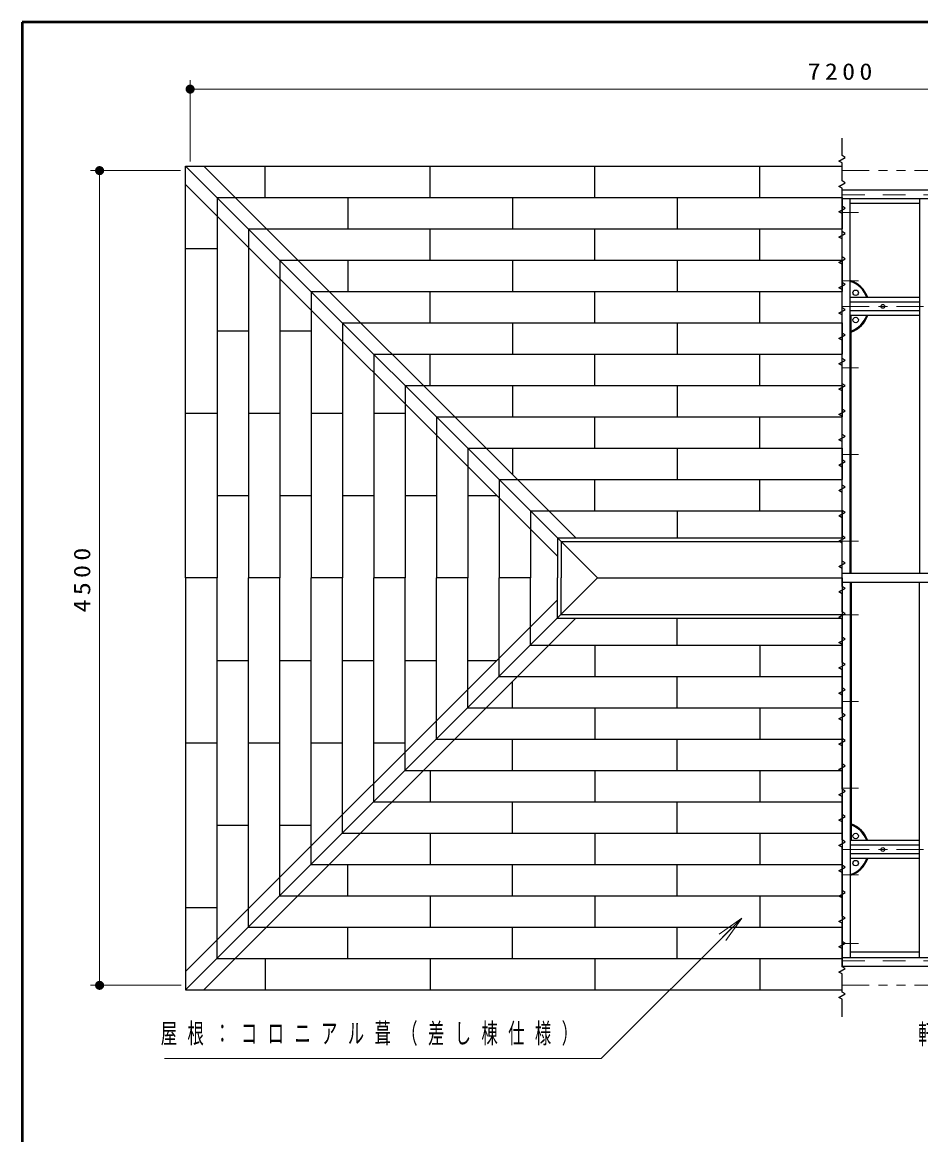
# Model space of a CAD drawing. Units: millimetres on the paper, scale 1:50. Extents: x -385 to 6, y 0 to 267.
# Drawn here: x -385 to -285.8, y 144.1 to 267 of the extents above; entities that cross this region are included whole.
import ezdxf

# ---------------------------------------------------------------- set-up
doc = ezdxf.new("R2010")
doc.units = ezdxf.units.MM
for name, pattern in [('USER1', [4.5, 2.5, -2]), ('USER2', [6, 3, -1, 1, -1]), ('USER3', [8, 3, -1, 1, -1, 1, -1])]:
    doc.linetypes.add(name, pattern=pattern)
doc.layers.add('LY_1', color=7, linetype='Continuous', lineweight=25)
doc.styles.add('ＭＳ ゴシック', font='')
doc.styles.get('ＭＳ ゴシック').set_extended_font_data('MS Gothic')

# ---------------------------------------------------------------- blocks, each defined once
blk = doc.blocks.new('filled_dot')
at = {"color": 0, "linetype": 'Continuous', "lineweight": -2, "const_width": 1.25}
blk.add_lwpolyline([(-0.625, 0, 1), (0.625, 0, 1)], format="xyb", close=True, dxfattribs=at)

msp = doc.modelspace()

# ---------------------------------------------------------------- linework, layer by layer
at = {"layer": 'LY_1', "lineweight": 50}
for p, q in [((-385, 267), (-385, 0)), ((0, 267), (-385, 267))]:
    msp.add_line(p, q, dxfattribs=at)
at = {"layer": 'LY_1', "lineweight": 13}
for p, q in [((-366.46, 251.61), (-366.46, 260.61)), ((-366.46, 259.61), (-222.46, 259.61)), ((-367.507, 250.61), (-377.46, 250.61)), ((-376.46, 160.61), (-376.46, 250.61)), ((-308.027, 166.279), (-305.552, 168.047)), ((-305.552, 168.047), (-307.673, 165.926)), ((-305.552, 168.047), (-307.32, 165.572)), ((-367.46, 160.61), (-377.46, 160.61))]:
    msp.add_line(p, q, dxfattribs=at)
at = {"layer": 'LY_1', "color": 40}
for p, q in [((-321.46, 205.61), (-366.956, 251.106)), ((-366.956, 251.106), (-294.46, 251.106)), ((-366.956, 205.61), (-366.956, 251.106)), ((-323.884, 210.058), (-364.932, 251.106)), ((-358.16, 247.644), (-358.16, 251.106)), ((-339.96, 247.644), (-339.96, 251.106)), ((-321.76, 247.644), (-321.76, 251.106)), ((-303.56, 247.644), (-303.56, 251.106)), ((-325.908, 208.034), (-366.956, 249.082)), ((-363.494, 247.644), (-294.46, 247.644)), ((-363.494, 247.644), (-363.494, 205.61)), ((-349.06, 247.644), (-349.06, 244.183)), ((-330.86, 247.644), (-330.86, 244.183)), ((-312.66, 247.644), (-312.66, 244.183)), ((-294.46, 247.644), (-294.46, 244.183)), ((-360.032, 244.183), (-294.46, 244.183)), ((-360.032, 244.183), (-360.032, 205.61)), ((-339.96, 240.721), (-339.96, 244.183)), ((-321.76, 240.721), (-321.76, 244.183)), ((-303.56, 240.721), (-303.56, 244.183)), ((-366.956, 242.01), (-363.494, 242.01)), ((-356.57, 240.72), (-294.46, 240.72)), ((-356.57, 240.72), (-356.57, 205.61)), ((-349.06, 240.721), (-349.06, 237.259)), ((-330.86, 240.721), (-330.86, 237.259)), ((-312.66, 240.721), (-312.66, 237.259)), ((-294.46, 240.721), (-294.46, 237.259)), ((-353.107, 237.257), (-294.46, 237.257)), ((-353.107, 237.257), (-353.107, 205.61)), ((-339.96, 233.795), (-339.96, 237.259)), ((-321.76, 233.797), (-321.76, 237.259)), ((-303.56, 233.797), (-303.56, 237.259)), ((-349.645, 233.795), (-294.46, 233.795)), ((-349.645, 233.795), (-349.645, 205.61)), ((-330.86, 233.797), (-330.86, 230.335)), ((-312.66, 233.797), (-312.66, 230.335)), ((-294.46, 233.797), (-294.46, 230.335)), ((-363.494, 232.91), (-360.032, 232.91)), ((-356.571, 232.91), (-353.109, 232.91)), ((-346.182, 230.332), (-294.46, 230.332)), ((-346.182, 230.332), (-346.182, 205.61)), ((-339.96, 226.873), (-339.96, 230.335)), ((-321.76, 226.873), (-321.76, 230.335)), ((-303.56, 226.873), (-303.56, 230.335)), ((-342.72, 226.87), (-294.46, 226.87)), ((-342.72, 226.87), (-342.72, 205.61)), ((-330.86, 226.873), (-330.86, 223.408)), ((-312.66, 226.873), (-312.66, 223.412)), ((-294.46, 226.873), (-294.46, 223.412)), ((-366.956, 223.81), (-363.494, 223.81)), ((-360.032, 223.81), (-356.571, 223.81)), ((-353.109, 223.81), (-349.647, 223.81)), ((-346.185, 223.81), (-342.723, 223.81)), ((-339.258, 223.408), (-294.46, 223.408)), ((-339.258, 223.408), (-339.258, 205.61)), ((-321.76, 219.95), (-321.76, 223.412)), ((-303.56, 219.95), (-303.56, 223.412)), ((-335.795, 219.945), (-294.46, 219.945)), ((-335.795, 219.945), (-335.795, 205.61)), ((-330.86, 219.95), (-330.86, 217.035)), ((-312.66, 219.95), (-312.66, 216.483)), ((-294.46, 219.95), (-294.46, 216.483)), ((-332.333, 216.483), (-294.46, 216.483)), ((-332.333, 216.483), (-332.333, 205.61)), ((-321.76, 213.026), (-321.76, 216.488)), ((-303.56, 213.026), (-303.56, 216.488)), ((-363.494, 214.71), (-360.032, 214.71)), ((-356.571, 214.71), (-353.109, 214.71)), ((-349.647, 214.71), (-346.185, 214.71)), ((-342.723, 214.71), (-339.262, 214.71)), ((-335.8, 214.71), (-332.585, 214.71)), ((-328.87, 213.02), (-294.46, 213.02)), ((-328.87, 213.02), (-328.87, 205.61)), ((-312.66, 213.02), (-312.66, 210.058)), ((-294.46, 213.02), (-294.46, 210.058)), ((-325.908, 210.058), (-325.908, 205.61)), ((-325.908, 210.058), (-294.46, 210.058)), ((-325.495, 209.645), (-325.495, 205.61)), ((-325.495, 209.645), (-294.46, 209.645)), ((-363.494, 205.61), (-366.956, 205.61)), ((-321.46, 205.61), (-366.956, 160.115)), ((-366.956, 205.61), (-366.956, 160.115)), ((-363.494, 205.61), (-366.956, 205.61)), ((-363.494, 163.576), (-363.494, 205.61)), ((-356.571, 205.61), (-360.032, 205.61)), ((-360.032, 167.038), (-360.032, 205.61)), ((-356.571, 205.61), (-360.032, 205.61)), ((-356.57, 170.501), (-356.57, 205.61)), ((-349.647, 205.61), (-353.109, 205.61)), ((-349.647, 205.61), (-353.109, 205.61)), ((-353.107, 173.964), (-353.107, 205.61)), ((-349.645, 177.426), (-349.645, 205.61)), ((-342.723, 205.61), (-346.185, 205.61)), ((-342.723, 205.61), (-346.185, 205.61)), ((-346.182, 180.888), (-346.182, 205.61)), ((-342.72, 184.351), (-342.72, 205.61)), ((-335.8, 205.61), (-339.262, 205.61)), ((-335.8, 205.61), (-339.262, 205.61)), ((-339.258, 187.813), (-339.258, 205.61)), ((-335.795, 191.276), (-335.795, 205.61)), ((-328.876, 205.61), (-332.338, 205.61)), ((-328.876, 205.61), (-332.338, 205.61)), ((-332.333, 194.738), (-332.333, 205.61)), ((-328.87, 198.2), (-328.87, 205.61)), ((-325.908, 201.163), (-325.908, 205.61)), ((-325.495, 201.576), (-325.495, 205.61)), ((-321.46, 205.61), (-294.46, 205.61)), ((-321.46, 205.61), (-294.46, 205.61)), ((-325.908, 203.187), (-366.956, 162.139)), ((-325.495, 201.576), (-294.46, 201.576)), ((-323.884, 201.163), (-364.932, 160.115)), ((-325.908, 201.163), (-294.46, 201.163)), ((-312.66, 198.2), (-312.66, 201.163)), ((-294.46, 198.2), (-294.46, 201.163)), ((-328.87, 198.2), (-294.46, 198.2)), ((-321.76, 198.195), (-321.76, 194.733)), ((-303.56, 198.195), (-303.56, 194.733)), ((-363.494, 196.51), (-360.032, 196.51)), ((-356.571, 196.51), (-353.109, 196.51)), ((-349.647, 196.51), (-346.185, 196.51)), ((-342.723, 196.51), (-339.262, 196.51)), ((-335.8, 196.51), (-332.585, 196.51)), ((-332.333, 194.738), (-294.46, 194.738)), ((-330.86, 191.271), (-330.86, 194.186)), ((-312.66, 191.271), (-312.66, 194.738)), ((-294.46, 191.271), (-294.46, 194.738)), ((-335.795, 191.276), (-294.46, 191.276)), ((-321.76, 191.271), (-321.76, 187.809)), ((-303.56, 191.271), (-303.56, 187.809)), ((-366.956, 187.41), (-363.494, 187.41)), ((-360.032, 187.41), (-356.571, 187.41)), ((-353.109, 187.41), (-349.647, 187.41)), ((-346.185, 187.41), (-342.723, 187.41)), ((-339.258, 187.813), (-294.46, 187.813)), ((-330.86, 184.347), (-330.86, 187.813)), ((-312.66, 184.347), (-312.66, 187.809)), ((-294.46, 184.347), (-294.46, 187.809)), ((-342.72, 184.351), (-294.46, 184.351)), ((-339.96, 184.347), (-339.96, 180.886)), ((-321.76, 184.347), (-321.76, 180.886)), ((-303.56, 184.347), (-303.56, 180.886)), ((-346.182, 180.888), (-294.46, 180.888)), ((-330.86, 177.424), (-330.86, 180.886)), ((-312.66, 177.424), (-312.66, 180.886)), ((-294.46, 177.424), (-294.46, 180.886)), ((-363.494, 178.31), (-360.032, 178.31)), ((-356.571, 178.31), (-353.109, 178.31)), ((-349.645, 177.426), (-294.46, 177.426)), ((-339.96, 177.426), (-339.96, 173.962)), ((-321.76, 177.424), (-321.76, 173.962)), ((-303.56, 177.424), (-303.56, 173.962)), ((-353.107, 173.964), (-294.46, 173.964)), ((-349.06, 170.5), (-349.06, 173.962)), ((-330.86, 170.5), (-330.86, 173.962)), ((-312.66, 170.5), (-312.66, 173.962)), ((-294.46, 170.5), (-294.46, 173.962)), ((-356.57, 170.501), (-294.46, 170.501)), ((-339.96, 170.5), (-339.96, 167.038)), ((-321.76, 170.5), (-321.76, 167.038)), ((-303.56, 170.5), (-303.56, 167.038)), ((-366.956, 169.21), (-363.494, 169.21)), ((-360.032, 167.038), (-294.46, 167.038)), ((-349.06, 163.576), (-349.06, 167.038)), ((-330.86, 163.576), (-330.86, 167.038)), ((-312.66, 163.576), (-312.66, 167.038)), ((-294.46, 163.576), (-294.46, 167.038)), ((-363.494, 163.576), (-294.46, 163.576)), ((-358.16, 163.576), (-358.16, 160.115)), ((-339.96, 163.576), (-339.96, 160.115)), ((-321.76, 163.576), (-321.76, 160.115)), ((-303.56, 163.576), (-303.56, 160.115)), ((-366.956, 160.115), (-294.46, 160.115))]:
    msp.add_line(p, q, dxfattribs=at)
at = {"layer": 'LY_1', "linetype": 'USER3', "lineweight": 13}
for p, q in [((-267.46, 250.61), (-294.46, 250.61)), ((-267.46, 160.61), (-294.46, 160.61))]:
    msp.add_line(p, q, dxfattribs=at)
at = {"layer": 'LY_1'}
for p, q in [((-294.46, 205.61), (-294.46, 248.496)), ((-294.46, 248.496), (-267.46, 248.496)), ((-294.46, 247.538), (-267.46, 247.538)), ((-293.56, 206.11), (-293.56, 247.538)), ((-285.91, 247.538), (-285.91, 206.11)), ((-285.91, 246.963), (-293.56, 246.963)), ((-285.91, 236.089), (-293.56, 236.089)), ((-285.91, 235.131), (-293.56, 235.131)), ((-267.46, 206.11), (-294.46, 206.11)), ((-294.46, 205.61), (-294.46, 162.725)), ((-267.46, 205.11), (-294.46, 205.11)), ((-293.56, 205.11), (-293.56, 163.683)), ((-285.91, 163.683), (-285.91, 205.11)), ((-285.91, 176.089), (-293.56, 176.089)), ((-285.91, 175.132), (-293.56, 175.132)), ((-294.46, 163.683), (-267.46, 163.683)), ((-285.91, 164.258), (-293.56, 164.258)), ((-294.46, 162.725), (-267.46, 162.725))]:
    msp.add_line(p, q, dxfattribs=at)
at = {"layer": 'LY_1', "linetype": 'USER1', "lineweight": 13}
for p, q in [((-294.46, 247.921), (-267.46, 247.921)), ((-294.46, 163.3), (-267.46, 163.3))]:
    msp.add_line(p, q, dxfattribs=at)
at = {"layer": 'LY_1', "linetype": 'USER2', "lineweight": 13}
for p, q in [((-294.46, 245.998), (-292.664, 245.998)), ((-294.46, 238.42), (-292.664, 238.42)), ((-267.46, 235.61), (-294.46, 235.61)), ((-294.46, 228.842), (-292.664, 228.842)), ((-294.46, 219.263), (-292.664, 219.263)), ((-294.46, 209.685), (-292.664, 209.685)), ((-294.46, 201.536), (-292.664, 201.536)), ((-294.46, 191.957), (-292.664, 191.957)), ((-294.46, 182.379), (-292.664, 182.379)), ((-267.46, 175.61), (-294.46, 175.61)), ((-294.46, 172.801), (-292.664, 172.801)), ((-294.46, 165.222), (-292.664, 165.222))]:
    msp.add_line(p, q, dxfattribs=at)
at = {"layer": 'LY_1', "color": 131}
for p, q in [((-285.91, 236.61), (-293.56, 236.61)), ((-285.91, 234.61), (-293.56, 234.61)), ((-293.46, 206.11), (-293.46, 234.61)), ((-293.46, 205.11), (-293.46, 176.61)), ((-285.91, 176.61), (-293.56, 176.61)), ((-285.91, 174.61), (-293.56, 174.61))]:
    msp.add_line(p, q, dxfattribs=at)
at = {"layer": 'LY_1'}
msp.add_lwpolyline([(-294.46, 157.122), (-294.46, 159.068), (-294.807, 159.268), (-294.114, 159.668), (-294.46, 159.868), (-294.46, 161.868), (-294.807, 162.068), (-294.114, 162.468), (-294.46, 162.668), (-294.46, 164.668), (-294.807, 164.868), (-294.114, 165.268), (-294.46, 165.468), (-294.46, 167.468), (-294.807, 167.668), (-294.114, 168.068), (-294.46, 168.268), (-294.46, 170.268), (-294.807, 170.468), (-294.114, 170.868), (-294.46, 171.068), (-294.46, 173.068), (-294.807, 173.268), (-294.114, 173.668), (-294.46, 173.868), (-294.46, 175.868), (-294.807, 176.068), (-294.114, 176.468), (-294.46, 176.668), (-294.46, 178.668), (-294.807, 178.868), (-294.114, 179.268), (-294.46, 179.468), (-294.46, 181.468), (-294.807, 181.668), (-294.114, 182.068), (-294.46, 182.268), (-294.46, 184.268), (-294.807, 184.468), (-294.114, 184.868), (-294.46, 185.068), (-294.46, 187.068), (-294.807, 187.268), (-294.114, 187.668), (-294.46, 187.868), (-294.46, 189.868), (-294.807, 190.068), (-294.114, 190.468), (-294.46, 190.668), (-294.46, 192.668), (-294.807, 192.868), (-294.114, 193.268), (-294.46, 193.468), (-294.46, 195.468), (-294.807, 195.668), (-294.114, 196.068), (-294.46, 196.268), (-294.46, 198.268), (-294.807, 198.468), (-294.114, 198.868), (-294.46, 199.068), (-294.46, 201.068), (-294.807, 201.268), (-294.114, 201.668), (-294.46, 201.868), (-294.46, 203.868), (-294.807, 204.068), (-294.114, 204.468), (-294.46, 204.668), (-294.46, 206.668), (-294.807, 206.868), (-294.114, 207.268), (-294.46, 207.468), (-294.46, 209.468), (-294.807, 209.668), (-294.114, 210.068), (-294.46, 210.268), (-294.46, 212.268), (-294.807, 212.468), (-294.114, 212.868), (-294.46, 213.068), (-294.46, 215.068), (-294.807, 215.268), (-294.114, 215.668), (-294.46, 215.868), (-294.46, 217.868), (-294.807, 218.068), (-294.114, 218.468), (-294.46, 218.668), (-294.46, 220.668), (-294.807, 220.868), (-294.114, 221.268), (-294.46, 221.468), (-294.46, 223.468), (-294.807, 223.668), (-294.114, 224.068), (-294.46, 224.268), (-294.46, 226.268), (-294.807, 226.468), (-294.114, 226.868), (-294.46, 227.068), (-294.46, 229.068), (-294.807, 229.268), (-294.114, 229.668), (-294.46, 229.868), (-294.46, 231.868), (-294.807, 232.068), (-294.114, 232.468), (-294.46, 232.668), (-294.46, 234.668), (-294.807, 234.868), (-294.114, 235.268), (-294.46, 235.468), (-294.46, 237.468), (-294.807, 237.668), (-294.114, 238.068), (-294.46, 238.268), (-294.46, 240.268), (-294.807, 240.468), (-294.114, 240.868), (-294.46, 241.068), (-294.46, 243.068), (-294.807, 243.268), (-294.114, 243.668), (-294.46, 243.868), (-294.46, 245.868), (-294.807, 246.068), (-294.114, 246.468), (-294.46, 246.668), (-294.46, 248.668), (-294.807, 248.868), (-294.114, 249.268), (-294.46, 249.468), (-294.46, 251.468), (-294.807, 251.668), (-294.114, 252.068), (-294.46, 252.268), (-294.46, 254.213)], dxfattribs=at)
at = {"layer": 'LY_1', "lineweight": 13}
msp.add_lwpolyline([(-305.552, 168.047), (-321.085, 152.515), (-369.29, 152.515)], dxfattribs=at)
at = {"layer": 'LY_1'}
for centre, radius in [((-292.96, 237.11), 0.3), ((-289.96, 235.61), 0.21), ((-292.96, 234.11), 0.3), ((-292.96, 177.11), 0.3), ((-289.96, 175.61), 0.21), ((-292.96, 174.11), 0.3)]:
    msp.add_circle(centre, radius, dxfattribs=at)
for centre, radius, start, end in [((-294.46, 235.61), 3, 19.47122, 72.5424), ((-294.46, 235.61), 2.9, 20.17127, 71.91999), ((-294.46, 235.61), 2.9, 290.17127, 339.82873), ((-294.46, 235.61), 3, 289.47122, 340.52878), ((-294.46, 175.61), 3, 19.47122, 70.52878), ((-294.46, 175.61), 2.9, 20.17127, 69.82873), ((-294.46, 175.61), 2.9, 288.08001, 339.82873), ((-294.46, 175.61), 3, 287.4576, 340.52878)]:
    msp.add_arc(centre, radius, start, end, dxfattribs=at)

# ---------------------------------------------------------------- block references
at = {"layer": 'LY_1', "lineweight": 13, "xscale": 0.4, "yscale": 0.4}
msp.add_blockref('filled_dot', (-366.46, 259.61), dxfattribs=at)
for p, rotation in [((-376.46, 250.61), 270), ((-376.46, 160.61), 90)]:
    msp.add_blockref('filled_dot', p, dxfattribs=dict(at, rotation=rotation))

# ---------------------------------------------------------------- texts
at = {"layer": 'LY_1', "style": 'ＭＳ ゴシック'}
for s, insert, char_height, attachment_point in [('\\T1.33;\\W1.15;7200', (-294.46, 260.61), 1.833, 8), ('\\T1.64;\\W0.6;屋根：コロニアル葺（差し棟仕様）', (-369.706, 155.165), 2.199, 4), ('\\T1.64;\\W0.6;軒先外形を示す', (-286.062, 155.086), 2.199, 4)]:
    msp.add_mtext(s, dxfattribs=dict(at, insert=insert, char_height=char_height, attachment_point=attachment_point))
at = {"layer": 'LY_1', "insert": (-377.46, 205.61), "char_height": 1.833, "attachment_point": 8, "rotation": 90, "style": 'ＭＳ ゴシック'}
msp.add_mtext('\\T1.33;\\W1.15;4500', dxfattribs=at)

doc.saveas('drawing.dxf')
